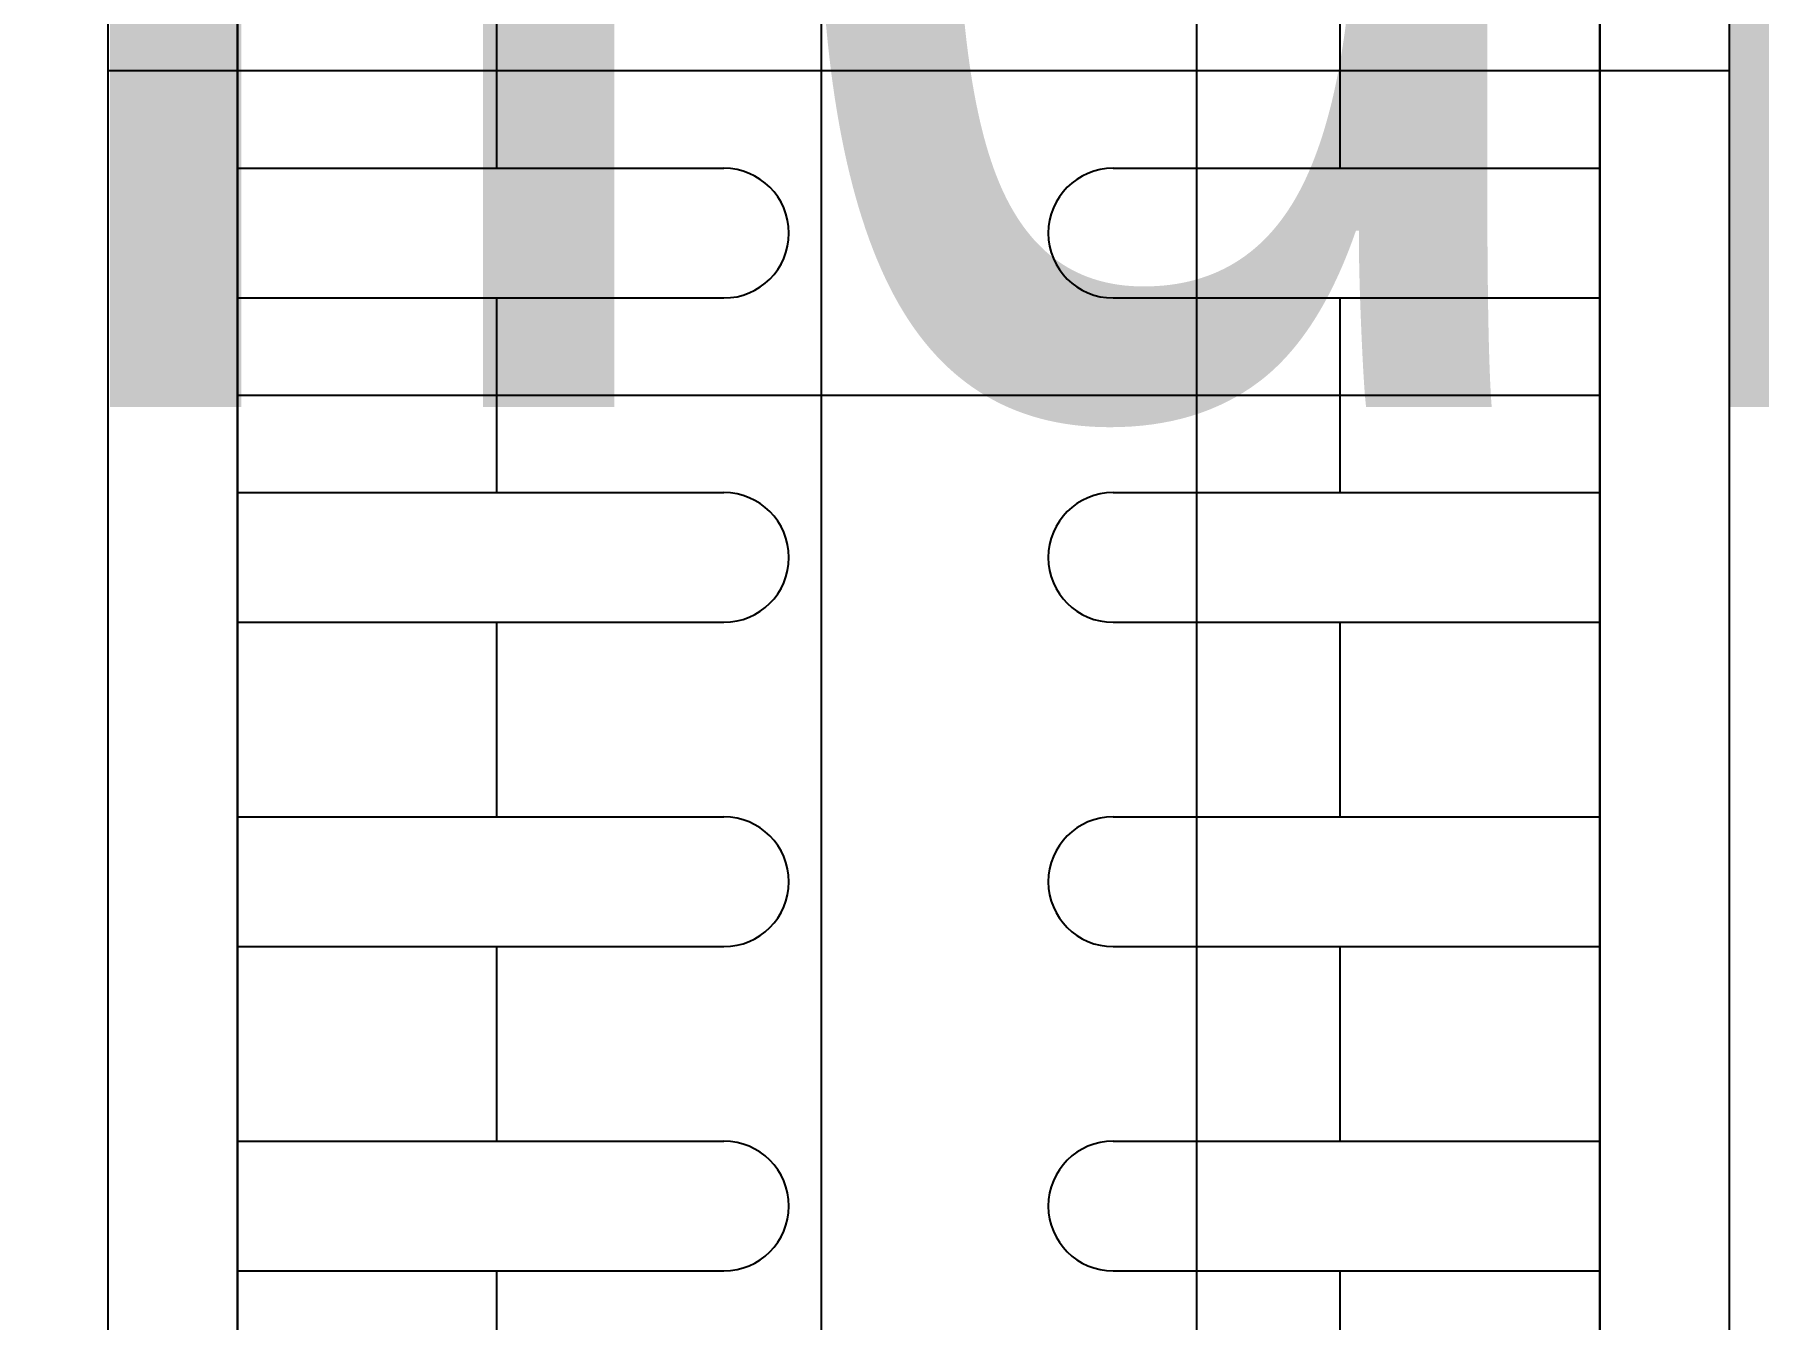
# Model space of a CAD drawing. Header units: inches. Extents: x 21 to 38546, y 13 to 15001.
# Drawn here: x 5545.92 to 5559.21, y 2329.6 to 2339.5 of the extents above; entities that cross this region are included whole.
import ezdxf

# ---------------------------------------------------------------- set-up
doc = ezdxf.new("R2010")
doc.units = ezdxf.units.IN
doc.header["$MEASUREMENT"] = 0
for name, color, linetype in [('pex_boru_dönüş', 5, 'Continuous'), ('pex_boru_gidiş', 1, 'Continuous'), ('RAST-IST-RADYATÖR-DİNAMİK BLOK', 83, 'Continuous')]:
    doc.layers.add(name, color=color, linetype=linetype)
doc.layers.add('Z_MİM_-KM-TEXT', color=8, linetype='Continuous', lineweight=25)
doc.styles.add('S1', font='arial.ttf', dxfattribs={"width": 0.75, "height": 11})

# ---------------------------------------------------------------- blocks, each defined once
blk = doc.blocks.new('IS_RADYATOR-PLAN-60')
at = {"layer": 'RAST-IST-RADYATÖR-DİNAMİK BLOK', "color": 7}
for p, q in [((50.75, 11.5), (50.75, 7.75)), ((51.75, 11.5), (51.75, 7.75)), ((53.25, 11.5), (53.25, 7.75)), ((54.25, 11.5), (54.25, 7.75)), ((55.75, 11.5), (55.75, 7.75)), ((56.75, 11.5), (56.75, 7.75)), ((50, 9.5), (50.75, 9.5)), ((51.75, 9.5), (52.5, 9.5)), ((52.5, 9.5), (53.25, 9.5)), ((54.25, 9.5), (55, 9.5)), ((55, 9.5), (55.75, 9.5)), ((56.75, 9.5), (57.5, 9.5)), ((50.75, 4.75), (50.75, 1)), ((51.75, 4.75), (51.75, 1)), ((53.25, 4.75), (53.25, 1)), ((54.25, 4.75), (54.25, 1)), ((55.75, 4.75), (55.75, 1)), ((56.75, 4.75), (56.75, 1)), ((50, 3), (50.75, 3)), ((51.75, 3), (52.5, 3)), ((52.5, 3), (53.25, 3)), ((54.25, 3), (55, 3)), ((55, 3), (55.75, 3)), ((56.75, 3), (57.5, 3))]:
    blk.add_line(p, q, dxfattribs=at)
at = {"layer": 'RAST-IST-RADYATÖR-DİNAMİK BLOK'}
for points in [[(0, 0), (60, 0), (60, 12.5), (0, 12.5)], [(2.5, 11.5), (57.5, 11.5), (57.5, 1), (2.5, 1)]]:
    blk.add_lwpolyline(points, dxfattribs=at)
at = {"layer": 'RAST-IST-RADYATÖR-DİNAMİK BLOK', "color": 7}
for centre, start, end in [((51.25, 7.75), 180, 0), ((53.75, 7.75), 180, 0), ((56.25, 7.75), 180, 0), ((51.25, 4.75), 0, 180), ((53.75, 4.75), 0, 180), ((56.25, 4.75), 0, 180)]:
    blk.add_arc(centre, 0.5, start, end, dxfattribs=at)
blk = doc.blocks.new('IS_RADYATOR-PLAN-70')
at = {"layer": 'RAST-IST-RADYATÖR-DİNAMİK BLOK', "color": 7}
for p, q in [((50.75, 11.5), (50.75, 7.75)), ((51.75, 11.5), (51.75, 7.75)), ((53.25, 11.5), (53.25, 7.75)), ((54.25, 11.5), (54.25, 7.75)), ((55.75, 11.5), (55.75, 7.75)), ((56.75, 11.5), (56.75, 7.75)), ((58.25, 11.5), (58.25, 7.75)), ((59.25, 11.5), (59.25, 7.75)), ((50, 9.5), (50.75, 9.5)), ((51.75, 9.5), (52.5, 9.5)), ((52.5, 9.5), (53.25, 9.5)), ((54.25, 9.5), (55, 9.5)), ((55, 9.5), (55.75, 9.5)), ((56.75, 9.5), (57.5, 9.5)), ((57.5, 9.5), (58.25, 9.5)), ((59.25, 9.5), (60, 9.5)), ((60, 9.5), (60.75, 9.5)), ((50.75, 4.75), (50.75, 1)), ((51.75, 4.75), (51.75, 1)), ((53.25, 4.75), (53.25, 1)), ((54.25, 4.75), (54.25, 1)), ((55.75, 4.75), (55.75, 1)), ((56.75, 4.75), (56.75, 1)), ((58.25, 4.75), (58.25, 1)), ((59.25, 4.75), (59.25, 1)), ((50, 3), (50.75, 3)), ((51.75, 3), (52.5, 3)), ((52.5, 3), (53.25, 3)), ((54.25, 3), (55, 3)), ((55, 3), (55.75, 3)), ((56.75, 3), (57.5, 3)), ((57.5, 3), (58.25, 3)), ((59.25, 3), (60, 3)), ((60, 3), (60.75, 3))]:
    blk.add_line(p, q, dxfattribs=at)
at = {"layer": 'RAST-IST-RADYATÖR-DİNAMİK BLOK'}
for points in [[(0, 0), (70, 0), (70, 12.5), (0, 12.5)], [(2.5, 11.5), (67.5, 11.5), (67.5, 1), (2.5, 1)]]:
    blk.add_lwpolyline(points, dxfattribs=at)
at = {"layer": 'RAST-IST-RADYATÖR-DİNAMİK BLOK', "color": 7}
for centre, start, end in [((51.25, 7.75), 180, 0), ((53.75, 7.75), 180, 0), ((56.25, 7.75), 180, 0), ((58.75, 7.75), 180, 0), ((51.25, 4.75), 0, 180), ((53.75, 4.75), 0, 180), ((56.25, 4.75), 0, 180), ((58.75, 4.75), 0, 180)]:
    blk.add_arc(centre, 0.5, start, end, dxfattribs=at)
blk = doc.blocks.new('IS_RADYATOR-PLAN-80')
at = {"layer": 'RAST-IST-RADYATÖR-DİNAMİK BLOK', "color": 7}
for p, q in [((50.75, 11.5), (50.75, 7.75)), ((51.75, 11.5), (51.75, 7.75)), ((53.25, 11.5), (53.25, 7.75)), ((54.25, 11.5), (54.25, 7.75)), ((55.75, 11.5), (55.75, 7.75)), ((56.75, 11.5), (56.75, 7.75)), ((58.25, 11.5), (58.25, 7.75)), ((59.25, 11.5), (59.25, 7.75)), ((50, 9.5), (50.75, 9.5)), ((51.75, 9.5), (52.5, 9.5)), ((52.5, 9.5), (53.25, 9.5)), ((54.25, 9.5), (55, 9.5)), ((55, 9.5), (55.75, 9.5)), ((56.75, 9.5), (57.5, 9.5)), ((57.5, 9.5), (58.25, 9.5)), ((59.25, 9.5), (60, 9.5)), ((60, 9.5), (60.75, 9.5)), ((50.75, 4.75), (50.75, 1)), ((51.75, 4.75), (51.75, 1)), ((53.25, 4.75), (53.25, 1)), ((54.25, 4.75), (54.25, 1)), ((55.75, 4.75), (55.75, 1)), ((56.75, 4.75), (56.75, 1)), ((58.25, 4.75), (58.25, 1)), ((59.25, 4.75), (59.25, 1)), ((50, 3), (50.75, 3)), ((51.75, 3), (52.5, 3)), ((52.5, 3), (53.25, 3)), ((54.25, 3), (55, 3)), ((55, 3), (55.75, 3)), ((56.75, 3), (57.5, 3)), ((57.5, 3), (58.25, 3)), ((59.25, 3), (60, 3)), ((60, 3), (60.75, 3))]:
    blk.add_line(p, q, dxfattribs=at)
at = {"layer": 'RAST-IST-RADYATÖR-DİNAMİK BLOK'}
for points in [[(0, 0), (80, 0), (80, 12.5), (0, 12.5)], [(2.5, 11.5), (77.5, 11.5), (77.5, 1), (2.5, 1)]]:
    blk.add_lwpolyline(points, dxfattribs=at)
at = {"layer": 'RAST-IST-RADYATÖR-DİNAMİK BLOK', "color": 7}
for centre, start, end in [((51.25, 7.75), 180, 0), ((53.75, 7.75), 180, 0), ((56.25, 7.75), 180, 0), ((58.75, 7.75), 180, 0), ((51.25, 4.75), 0, 180), ((53.75, 4.75), 0, 180), ((56.25, 4.75), 0, 180), ((58.75, 4.75), 0, 180)]:
    blk.add_arc(centre, 0.5, start, end, dxfattribs=at)
blk = doc.blocks.new('IS_RADYATOR-PLAN-90')
at = {"layer": 'RAST-IST-RADYATÖR-DİNAMİK BLOK', "color": 7}
for p, q in [((50.75, 11.5), (50.75, 7.75)), ((51.75, 11.5), (51.75, 7.75)), ((53.25, 11.5), (53.25, 7.75)), ((54.25, 11.5), (54.25, 7.75)), ((55.75, 11.5), (55.75, 7.75)), ((56.75, 11.5), (56.75, 7.75)), ((58.25, 11.5), (58.25, 7.75)), ((59.25, 11.5), (59.25, 7.75)), ((50, 9.5), (50.75, 9.5)), ((51.75, 9.5), (52.5, 9.5)), ((52.5, 9.5), (53.25, 9.5)), ((54.25, 9.5), (55, 9.5)), ((55, 9.5), (55.75, 9.5)), ((56.75, 9.5), (57.5, 9.5)), ((57.5, 9.5), (58.25, 9.5)), ((59.25, 9.5), (60, 9.5)), ((60, 9.5), (60.75, 9.5)), ((50.75, 4.75), (50.75, 1)), ((51.75, 4.75), (51.75, 1)), ((53.25, 4.75), (53.25, 1)), ((54.25, 4.75), (54.25, 1)), ((55.75, 4.75), (55.75, 1)), ((56.75, 4.75), (56.75, 1)), ((58.25, 4.75), (58.25, 1)), ((59.25, 4.75), (59.25, 1)), ((50, 3), (50.75, 3)), ((51.75, 3), (52.5, 3)), ((52.5, 3), (53.25, 3)), ((54.25, 3), (55, 3)), ((55, 3), (55.75, 3)), ((56.75, 3), (57.5, 3)), ((57.5, 3), (58.25, 3)), ((59.25, 3), (60, 3)), ((60, 3), (60.75, 3))]:
    blk.add_line(p, q, dxfattribs=at)
at = {"layer": 'RAST-IST-RADYATÖR-DİNAMİK BLOK'}
for points in [[(0, 0), (90, 0), (90, 12.5), (0, 12.5)], [(2.5, 11.5), (87.5, 11.5), (87.5, 1), (2.5, 1)]]:
    blk.add_lwpolyline(points, dxfattribs=at)
at = {"layer": 'RAST-IST-RADYATÖR-DİNAMİK BLOK', "color": 7}
for centre, start, end in [((51.25, 7.75), 180, 0), ((53.75, 7.75), 180, 0), ((56.25, 7.75), 180, 0), ((58.75, 7.75), 180, 0), ((51.25, 4.75), 0, 180), ((53.75, 4.75), 0, 180), ((56.25, 4.75), 0, 180), ((58.75, 4.75), 0, 180)]:
    blk.add_arc(centre, 0.5, start, end, dxfattribs=at)
blk = doc.blocks.new('IS_RADYATOR-PLAN-100')
at = {"layer": 'RAST-IST-RADYATÖR-DİNAMİK BLOK', "color": 7}
for p, q in [((50.75, 11.5), (50.75, 7.75)), ((51.75, 11.5), (51.75, 7.75)), ((53.25, 11.5), (53.25, 7.75)), ((54.25, 11.5), (54.25, 7.75)), ((55.75, 11.5), (55.75, 7.75)), ((56.75, 11.5), (56.75, 7.75)), ((58.25, 11.5), (58.25, 7.75)), ((59.25, 11.5), (59.25, 7.75)), ((50, 9.5), (50.75, 9.5)), ((51.75, 9.5), (52.5, 9.5)), ((52.5, 9.5), (53.25, 9.5)), ((54.25, 9.5), (55, 9.5)), ((55, 9.5), (55.75, 9.5)), ((56.75, 9.5), (57.5, 9.5)), ((57.5, 9.5), (58.25, 9.5)), ((59.25, 9.5), (60, 9.5)), ((60, 9.5), (60.75, 9.5)), ((50.75, 4.75), (50.75, 1)), ((51.75, 4.75), (51.75, 1)), ((53.25, 4.75), (53.25, 1)), ((54.25, 4.75), (54.25, 1)), ((55.75, 4.75), (55.75, 1)), ((56.75, 4.75), (56.75, 1)), ((58.25, 4.75), (58.25, 1)), ((59.25, 4.75), (59.25, 1)), ((50, 3), (50.75, 3)), ((51.75, 3), (52.5, 3)), ((52.5, 3), (53.25, 3)), ((54.25, 3), (55, 3)), ((55, 3), (55.75, 3)), ((56.75, 3), (57.5, 3)), ((57.5, 3), (58.25, 3)), ((59.25, 3), (60, 3)), ((60, 3), (60.75, 3))]:
    blk.add_line(p, q, dxfattribs=at)
at = {"layer": 'RAST-IST-RADYATÖR-DİNAMİK BLOK'}
for points in [[(0, 0), (100, 0), (100, 12.5), (0, 12.5)], [(2.5, 11.5), (97.5, 11.5), (97.5, 1), (2.5, 1)]]:
    blk.add_lwpolyline(points, dxfattribs=at)
at = {"layer": 'RAST-IST-RADYATÖR-DİNAMİK BLOK', "color": 7}
for centre, start, end in [((51.25, 7.75), 180, 0), ((53.75, 7.75), 180, 0), ((56.25, 7.75), 180, 0), ((58.75, 7.75), 180, 0), ((51.25, 4.75), 0, 180), ((53.75, 4.75), 0, 180), ((56.25, 4.75), 0, 180), ((58.75, 4.75), 0, 180)]:
    blk.add_arc(centre, 0.5, start, end, dxfattribs=at)
blk = doc.blocks.new('IS_RADYATOR-PLAN-110')
at = {"layer": 'RAST-IST-RADYATÖR-DİNAMİK BLOK', "color": 7}
for p, q in [((50.75, 11.5), (50.75, 7.75)), ((51.75, 11.5), (51.75, 7.75)), ((53.25, 11.5), (53.25, 7.75)), ((54.25, 11.5), (54.25, 7.75)), ((55.75, 11.5), (55.75, 7.75)), ((56.75, 11.5), (56.75, 7.75)), ((58.25, 11.5), (58.25, 7.75)), ((59.25, 11.5), (59.25, 7.75)), ((50, 9.5), (50.75, 9.5)), ((51.75, 9.5), (52.5, 9.5)), ((52.5, 9.5), (53.25, 9.5)), ((54.25, 9.5), (55, 9.5)), ((55, 9.5), (55.75, 9.5)), ((56.75, 9.5), (57.5, 9.5)), ((57.5, 9.5), (58.25, 9.5)), ((59.25, 9.5), (60, 9.5)), ((60, 9.5), (60.75, 9.5)), ((50.75, 4.75), (50.75, 1)), ((51.75, 4.75), (51.75, 1)), ((53.25, 4.75), (53.25, 1)), ((54.25, 4.75), (54.25, 1)), ((55.75, 4.75), (55.75, 1)), ((56.75, 4.75), (56.75, 1)), ((58.25, 4.75), (58.25, 1)), ((59.25, 4.75), (59.25, 1)), ((50, 3), (50.75, 3)), ((51.75, 3), (52.5, 3)), ((52.5, 3), (53.25, 3)), ((54.25, 3), (55, 3)), ((55, 3), (55.75, 3)), ((56.75, 3), (57.5, 3)), ((57.5, 3), (58.25, 3)), ((59.25, 3), (60, 3)), ((60, 3), (60.75, 3))]:
    blk.add_line(p, q, dxfattribs=at)
at = {"layer": 'RAST-IST-RADYATÖR-DİNAMİK BLOK'}
for points in [[(0, 0), (110, 0), (110, 12.5), (0, 12.5)], [(2.5, 11.5), (107.5, 11.5), (107.5, 1), (2.5, 1)]]:
    blk.add_lwpolyline(points, dxfattribs=at)
at = {"layer": 'RAST-IST-RADYATÖR-DİNAMİK BLOK', "color": 7}
for centre, start, end in [((51.25, 7.75), 180, 0), ((53.75, 7.75), 180, 0), ((56.25, 7.75), 180, 0), ((58.75, 7.75), 180, 0), ((51.25, 4.75), 0, 180), ((53.75, 4.75), 0, 180), ((56.25, 4.75), 0, 180), ((58.75, 4.75), 0, 180)]:
    blk.add_arc(centre, 0.5, start, end, dxfattribs=at)
blk = doc.blocks.new('IS_RADYATOR-PLAN-120')
at = {"layer": 'RAST-IST-RADYATÖR-DİNAMİK BLOK', "color": 7}
for p, q in [((50.75, 11.5), (50.75, 7.75)), ((51.75, 11.5), (51.75, 7.75)), ((53.25, 11.5), (53.25, 7.75)), ((54.25, 11.5), (54.25, 7.75)), ((55.75, 11.5), (55.75, 7.75)), ((56.75, 11.5), (56.75, 7.75)), ((58.25, 11.5), (58.25, 7.75)), ((59.25, 11.5), (59.25, 7.75)), ((50, 9.5), (50.75, 9.5)), ((51.75, 9.5), (52.5, 9.5)), ((52.5, 9.5), (53.25, 9.5)), ((54.25, 9.5), (55, 9.5)), ((55, 9.5), (55.75, 9.5)), ((56.75, 9.5), (57.5, 9.5)), ((57.5, 9.5), (58.25, 9.5)), ((59.25, 9.5), (60, 9.5)), ((60, 9.5), (60.75, 9.5)), ((50.75, 4.75), (50.75, 1)), ((51.75, 4.75), (51.75, 1)), ((53.25, 4.75), (53.25, 1)), ((54.25, 4.75), (54.25, 1)), ((55.75, 4.75), (55.75, 1)), ((56.75, 4.75), (56.75, 1)), ((58.25, 4.75), (58.25, 1)), ((59.25, 4.75), (59.25, 1)), ((50, 3), (50.75, 3)), ((51.75, 3), (52.5, 3)), ((52.5, 3), (53.25, 3)), ((54.25, 3), (55, 3)), ((55, 3), (55.75, 3)), ((56.75, 3), (57.5, 3)), ((57.5, 3), (58.25, 3)), ((59.25, 3), (60, 3)), ((60, 3), (60.75, 3))]:
    blk.add_line(p, q, dxfattribs=at)
at = {"layer": 'RAST-IST-RADYATÖR-DİNAMİK BLOK'}
for points in [[(0, 0), (120, 0), (120, 12.5), (0, 12.5)], [(2.5, 11.5), (117.5, 11.5), (117.5, 1), (2.5, 1)]]:
    blk.add_lwpolyline(points, dxfattribs=at)
at = {"layer": 'RAST-IST-RADYATÖR-DİNAMİK BLOK', "color": 7}
for centre, start, end in [((51.25, 7.75), 180, 0), ((53.75, 7.75), 180, 0), ((56.25, 7.75), 180, 0), ((58.75, 7.75), 180, 0), ((51.25, 4.75), 0, 180), ((53.75, 4.75), 0, 180), ((56.25, 4.75), 0, 180), ((58.75, 4.75), 0, 180)]:
    blk.add_arc(centre, 0.5, start, end, dxfattribs=at)
blk = doc.blocks.new('IS_RADYATOR-PLAN-130')
at = {"layer": 'RAST-IST-RADYATÖR-DİNAMİK BLOK', "color": 7}
for p, q in [((50.75, 11.5), (50.75, 7.75)), ((51.75, 11.5), (51.75, 7.75)), ((53.25, 11.5), (53.25, 7.75)), ((54.25, 11.5), (54.25, 7.75)), ((55.75, 11.5), (55.75, 7.75)), ((56.75, 11.5), (56.75, 7.75)), ((58.25, 11.5), (58.25, 7.75)), ((59.25, 11.5), (59.25, 7.75)), ((50, 9.5), (50.75, 9.5)), ((51.75, 9.5), (52.5, 9.5)), ((52.5, 9.5), (53.25, 9.5)), ((54.25, 9.5), (55, 9.5)), ((55, 9.5), (55.75, 9.5)), ((56.75, 9.5), (57.5, 9.5)), ((57.5, 9.5), (58.25, 9.5)), ((59.25, 9.5), (60, 9.5)), ((60, 9.5), (60.75, 9.5)), ((50.75, 4.75), (50.75, 1)), ((51.75, 4.75), (51.75, 1)), ((53.25, 4.75), (53.25, 1)), ((54.25, 4.75), (54.25, 1)), ((55.75, 4.75), (55.75, 1)), ((56.75, 4.75), (56.75, 1)), ((58.25, 4.75), (58.25, 1)), ((59.25, 4.75), (59.25, 1)), ((50, 3), (50.75, 3)), ((51.75, 3), (52.5, 3)), ((52.5, 3), (53.25, 3)), ((54.25, 3), (55, 3)), ((55, 3), (55.75, 3)), ((56.75, 3), (57.5, 3)), ((57.5, 3), (58.25, 3)), ((59.25, 3), (60, 3)), ((60, 3), (60.75, 3))]:
    blk.add_line(p, q, dxfattribs=at)
at = {"layer": 'RAST-IST-RADYATÖR-DİNAMİK BLOK'}
for points in [[(0, 0), (130, 0), (130, 12.5), (0, 12.5)], [(2.5, 11.5), (127.5, 11.5), (127.5, 1), (2.5, 1)]]:
    blk.add_lwpolyline(points, dxfattribs=at)
at = {"layer": 'RAST-IST-RADYATÖR-DİNAMİK BLOK', "color": 7}
for centre, start, end in [((51.25, 7.75), 180, 0), ((53.75, 7.75), 180, 0), ((56.25, 7.75), 180, 0), ((58.75, 7.75), 180, 0), ((51.25, 4.75), 0, 180), ((53.75, 4.75), 0, 180), ((56.25, 4.75), 0, 180), ((58.75, 4.75), 0, 180)]:
    blk.add_arc(centre, 0.5, start, end, dxfattribs=at)
blk = doc.blocks.new('IS_RADYATOR-PLAN-140')
at = {"layer": 'RAST-IST-RADYATÖR-DİNAMİK BLOK', "color": 7}
for p, q in [((50.75, 11.5), (50.75, 7.75)), ((51.75, 11.5), (51.75, 7.75)), ((53.25, 11.5), (53.25, 7.75)), ((54.25, 11.5), (54.25, 7.75)), ((55.75, 11.5), (55.75, 7.75)), ((56.75, 11.5), (56.75, 7.75)), ((58.25, 11.5), (58.25, 7.75)), ((59.25, 11.5), (59.25, 7.75)), ((50, 9.5), (50.75, 9.5)), ((51.75, 9.5), (52.5, 9.5)), ((52.5, 9.5), (53.25, 9.5)), ((54.25, 9.5), (55, 9.5)), ((55, 9.5), (55.75, 9.5)), ((56.75, 9.5), (57.5, 9.5)), ((57.5, 9.5), (58.25, 9.5)), ((59.25, 9.5), (60, 9.5)), ((60, 9.5), (60.75, 9.5)), ((50.75, 4.75), (50.75, 1)), ((51.75, 4.75), (51.75, 1)), ((53.25, 4.75), (53.25, 1)), ((54.25, 4.75), (54.25, 1)), ((55.75, 4.75), (55.75, 1)), ((56.75, 4.75), (56.75, 1)), ((58.25, 4.75), (58.25, 1)), ((59.25, 4.75), (59.25, 1)), ((50, 3), (50.75, 3)), ((51.75, 3), (52.5, 3)), ((52.5, 3), (53.25, 3)), ((54.25, 3), (55, 3)), ((55, 3), (55.75, 3)), ((56.75, 3), (57.5, 3)), ((57.5, 3), (58.25, 3)), ((59.25, 3), (60, 3)), ((60, 3), (60.75, 3))]:
    blk.add_line(p, q, dxfattribs=at)
at = {"layer": 'RAST-IST-RADYATÖR-DİNAMİK BLOK'}
for points in [[(0, 0), (140, 0), (140, 12.5), (0, 12.5)], [(2.5, 11.5), (137.5, 11.5), (137.5, 1), (2.5, 1)]]:
    blk.add_lwpolyline(points, dxfattribs=at)
at = {"layer": 'RAST-IST-RADYATÖR-DİNAMİK BLOK', "color": 7}
for centre, start, end in [((51.25, 7.75), 180, 0), ((53.75, 7.75), 180, 0), ((56.25, 7.75), 180, 0), ((58.75, 7.75), 180, 0), ((51.25, 4.75), 0, 180), ((53.75, 4.75), 0, 180), ((56.25, 4.75), 0, 180), ((58.75, 4.75), 0, 180)]:
    blk.add_arc(centre, 0.5, start, end, dxfattribs=at)
blk = doc.blocks.new('IS_RADYATOR-PLAN-150')
at = {"layer": 'RAST-IST-RADYATÖR-DİNAMİK BLOK', "color": 7}
for p, q in [((50.75, 11.5), (50.75, 7.75)), ((51.75, 11.5), (51.75, 7.75)), ((53.25, 11.5), (53.25, 7.75)), ((54.25, 11.5), (54.25, 7.75)), ((55.75, 11.5), (55.75, 7.75)), ((56.75, 11.5), (56.75, 7.75)), ((58.25, 11.5), (58.25, 7.75)), ((59.25, 11.5), (59.25, 7.75)), ((50, 9.5), (50.75, 9.5)), ((51.75, 9.5), (52.5, 9.5)), ((52.5, 9.5), (53.25, 9.5)), ((54.25, 9.5), (55, 9.5)), ((55, 9.5), (55.75, 9.5)), ((56.75, 9.5), (57.5, 9.5)), ((57.5, 9.5), (58.25, 9.5)), ((59.25, 9.5), (60, 9.5)), ((60, 9.5), (60.75, 9.5)), ((50.75, 4.75), (50.75, 1)), ((51.75, 4.75), (51.75, 1)), ((53.25, 4.75), (53.25, 1)), ((54.25, 4.75), (54.25, 1)), ((55.75, 4.75), (55.75, 1)), ((56.75, 4.75), (56.75, 1)), ((58.25, 4.75), (58.25, 1)), ((59.25, 4.75), (59.25, 1)), ((50, 3), (50.75, 3)), ((51.75, 3), (52.5, 3)), ((52.5, 3), (53.25, 3)), ((54.25, 3), (55, 3)), ((55, 3), (55.75, 3)), ((56.75, 3), (57.5, 3)), ((57.5, 3), (58.25, 3)), ((59.25, 3), (60, 3)), ((60, 3), (60.75, 3))]:
    blk.add_line(p, q, dxfattribs=at)
at = {"layer": 'RAST-IST-RADYATÖR-DİNAMİK BLOK'}
for points in [[(-5, 0), (145, 0), (145, 12.5), (-5, 12.5)], [(-2.5, 11.5), (142.5, 11.5), (142.5, 1), (-2.5, 1)]]:
    blk.add_lwpolyline(points, dxfattribs=at)
at = {"layer": 'RAST-IST-RADYATÖR-DİNAMİK BLOK', "color": 7}
for centre, start, end in [((51.25, 7.75), 180, 0), ((53.75, 7.75), 180, 0), ((56.25, 7.75), 180, 0), ((58.75, 7.75), 180, 0), ((51.25, 4.75), 0, 180), ((53.75, 4.75), 0, 180), ((56.25, 4.75), 0, 180), ((58.75, 4.75), 0, 180)]:
    blk.add_arc(centre, 0.5, start, end, dxfattribs=at)
blk = doc.blocks.new('IS_RADYATOR-PLAN-160')
at = {"layer": 'RAST-IST-RADYATÖR-DİNAMİK BLOK', "color": 7}
for p, q in [((50.75, 11.5), (50.75, 7.75)), ((51.75, 11.5), (51.75, 7.75)), ((53.25, 11.5), (53.25, 7.75)), ((54.25, 11.5), (54.25, 7.75)), ((55.75, 11.5), (55.75, 7.75)), ((56.75, 11.5), (56.75, 7.75)), ((58.25, 11.5), (58.25, 7.75)), ((59.25, 11.5), (59.25, 7.75)), ((50, 9.5), (50.75, 9.5)), ((51.75, 9.5), (52.5, 9.5)), ((52.5, 9.5), (53.25, 9.5)), ((54.25, 9.5), (55, 9.5)), ((55, 9.5), (55.75, 9.5)), ((56.75, 9.5), (57.5, 9.5)), ((57.5, 9.5), (58.25, 9.5)), ((59.25, 9.5), (60, 9.5)), ((60, 9.5), (60.75, 9.5)), ((50.75, 4.75), (50.75, 1)), ((51.75, 4.75), (51.75, 1)), ((53.25, 4.75), (53.25, 1)), ((54.25, 4.75), (54.25, 1)), ((55.75, 4.75), (55.75, 1)), ((56.75, 4.75), (56.75, 1)), ((58.25, 4.75), (58.25, 1)), ((59.25, 4.75), (59.25, 1)), ((50, 3), (50.75, 3)), ((51.75, 3), (52.5, 3)), ((52.5, 3), (53.25, 3)), ((54.25, 3), (55, 3)), ((55, 3), (55.75, 3)), ((56.75, 3), (57.5, 3)), ((57.5, 3), (58.25, 3)), ((59.25, 3), (60, 3)), ((60, 3), (60.75, 3))]:
    blk.add_line(p, q, dxfattribs=at)
at = {"layer": 'RAST-IST-RADYATÖR-DİNAMİK BLOK'}
for points in [[(-5, 0), (155, 0), (155, 12.5), (-5, 12.5)], [(-2.5, 11.5), (152.5, 11.5), (152.5, 1), (-2.5, 1)]]:
    blk.add_lwpolyline(points, dxfattribs=at)
at = {"layer": 'RAST-IST-RADYATÖR-DİNAMİK BLOK', "color": 7}
for centre, start, end in [((51.25, 7.75), 180, 0), ((53.75, 7.75), 180, 0), ((56.25, 7.75), 180, 0), ((58.75, 7.75), 180, 0), ((51.25, 4.75), 0, 180), ((53.75, 4.75), 0, 180), ((56.25, 4.75), 0, 180), ((58.75, 4.75), 0, 180)]:
    blk.add_arc(centre, 0.5, start, end, dxfattribs=at)
blk = doc.blocks.new('IS_RADYATOR-PLAN-170')
at = {"layer": 'RAST-IST-RADYATÖR-DİNAMİK BLOK', "color": 7}
for p, q in [((50.75, 11.5), (50.75, 7.75)), ((51.75, 11.5), (51.75, 7.75)), ((53.25, 11.5), (53.25, 7.75)), ((54.25, 11.5), (54.25, 7.75)), ((55.75, 11.5), (55.75, 7.75)), ((56.75, 11.5), (56.75, 7.75)), ((58.25, 11.5), (58.25, 7.75)), ((59.25, 11.5), (59.25, 7.75)), ((50, 9.5), (50.75, 9.5)), ((51.75, 9.5), (52.5, 9.5)), ((52.5, 9.5), (53.25, 9.5)), ((54.25, 9.5), (55, 9.5)), ((55, 9.5), (55.75, 9.5)), ((56.75, 9.5), (57.5, 9.5)), ((57.5, 9.5), (58.25, 9.5)), ((59.25, 9.5), (60, 9.5)), ((60, 9.5), (60.75, 9.5)), ((50.75, 4.75), (50.75, 1)), ((51.75, 4.75), (51.75, 1)), ((53.25, 4.75), (53.25, 1)), ((54.25, 4.75), (54.25, 1)), ((55.75, 4.75), (55.75, 1)), ((56.75, 4.75), (56.75, 1)), ((58.25, 4.75), (58.25, 1)), ((59.25, 4.75), (59.25, 1)), ((50, 3), (50.75, 3)), ((51.75, 3), (52.5, 3)), ((52.5, 3), (53.25, 3)), ((54.25, 3), (55, 3)), ((55, 3), (55.75, 3)), ((56.75, 3), (57.5, 3)), ((57.5, 3), (58.25, 3)), ((59.25, 3), (60, 3)), ((60, 3), (60.75, 3))]:
    blk.add_line(p, q, dxfattribs=at)
at = {"layer": 'RAST-IST-RADYATÖR-DİNAMİK BLOK'}
for points in [[(-5, 0), (165, 0), (165, 12.5), (-5, 12.5)], [(-2.5, 11.5), (162.5, 11.5), (162.5, 1), (-2.5, 1)]]:
    blk.add_lwpolyline(points, dxfattribs=at)
at = {"layer": 'RAST-IST-RADYATÖR-DİNAMİK BLOK', "color": 7}
for centre, start, end in [((51.25, 7.75), 180, 0), ((53.75, 7.75), 180, 0), ((56.25, 7.75), 180, 0), ((58.75, 7.75), 180, 0), ((51.25, 4.75), 0, 180), ((53.75, 4.75), 0, 180), ((56.25, 4.75), 0, 180), ((58.75, 4.75), 0, 180)]:
    blk.add_arc(centre, 0.5, start, end, dxfattribs=at)
blk = doc.blocks.new('IS_RADYATOR-PLAN-180')
at = {"layer": 'RAST-IST-RADYATÖR-DİNAMİK BLOK', "color": 7}
for p, q in [((50.75, 11.5), (50.75, 7.75)), ((51.75, 11.5), (51.75, 7.75)), ((53.25, 11.5), (53.25, 7.75)), ((54.25, 11.5), (54.25, 7.75)), ((55.75, 11.5), (55.75, 7.75)), ((56.75, 11.5), (56.75, 7.75)), ((58.25, 11.5), (58.25, 7.75)), ((59.25, 11.5), (59.25, 7.75)), ((50, 9.5), (50.75, 9.5)), ((51.75, 9.5), (52.5, 9.5)), ((52.5, 9.5), (53.25, 9.5)), ((54.25, 9.5), (55, 9.5)), ((55, 9.5), (55.75, 9.5)), ((56.75, 9.5), (57.5, 9.5)), ((57.5, 9.5), (58.25, 9.5)), ((59.25, 9.5), (60, 9.5)), ((60, 9.5), (60.75, 9.5)), ((50.75, 4.75), (50.75, 1)), ((51.75, 4.75), (51.75, 1)), ((53.25, 4.75), (53.25, 1)), ((54.25, 4.75), (54.25, 1)), ((55.75, 4.75), (55.75, 1)), ((56.75, 4.75), (56.75, 1)), ((58.25, 4.75), (58.25, 1)), ((59.25, 4.75), (59.25, 1)), ((50, 3), (50.75, 3)), ((51.75, 3), (52.5, 3)), ((52.5, 3), (53.25, 3)), ((54.25, 3), (55, 3)), ((55, 3), (55.75, 3)), ((56.75, 3), (57.5, 3)), ((57.5, 3), (58.25, 3)), ((59.25, 3), (60, 3)), ((60, 3), (60.75, 3))]:
    blk.add_line(p, q, dxfattribs=at)
at = {"layer": 'RAST-IST-RADYATÖR-DİNAMİK BLOK'}
for points in [[(-5, 0), (175, 0), (175, 12.5), (-5, 12.5)], [(-2.5, 11.5), (172.5, 11.5), (172.5, 1), (-2.5, 1)]]:
    blk.add_lwpolyline(points, dxfattribs=at)
at = {"layer": 'RAST-IST-RADYATÖR-DİNAMİK BLOK', "color": 7}
for centre, start, end in [((51.25, 7.75), 180, 0), ((53.75, 7.75), 180, 0), ((56.25, 7.75), 180, 0), ((58.75, 7.75), 180, 0), ((51.25, 4.75), 0, 180), ((53.75, 4.75), 0, 180), ((56.25, 4.75), 0, 180), ((58.75, 4.75), 0, 180)]:
    blk.add_arc(centre, 0.5, start, end, dxfattribs=at)
blk = doc.blocks.new('IS_RADYATOR-PLAN-190')
at = {"layer": 'RAST-IST-RADYATÖR-DİNAMİK BLOK', "color": 7}
for p, q in [((50.75, 11.5), (50.75, 7.75)), ((51.75, 11.5), (51.75, 7.75)), ((53.25, 11.5), (53.25, 7.75)), ((54.25, 11.5), (54.25, 7.75)), ((55.75, 11.5), (55.75, 7.75)), ((56.75, 11.5), (56.75, 7.75)), ((58.25, 11.5), (58.25, 7.75)), ((59.25, 11.5), (59.25, 7.75)), ((50, 9.5), (50.75, 9.5)), ((51.75, 9.5), (52.5, 9.5)), ((52.5, 9.5), (53.25, 9.5)), ((54.25, 9.5), (55, 9.5)), ((55, 9.5), (55.75, 9.5)), ((56.75, 9.5), (57.5, 9.5)), ((57.5, 9.5), (58.25, 9.5)), ((59.25, 9.5), (60, 9.5)), ((60, 9.5), (60.75, 9.5)), ((50.75, 4.75), (50.75, 1)), ((51.75, 4.75), (51.75, 1)), ((53.25, 4.75), (53.25, 1)), ((54.25, 4.75), (54.25, 1)), ((55.75, 4.75), (55.75, 1)), ((56.75, 4.75), (56.75, 1)), ((58.25, 4.75), (58.25, 1)), ((59.25, 4.75), (59.25, 1)), ((50, 3), (50.75, 3)), ((51.75, 3), (52.5, 3)), ((52.5, 3), (53.25, 3)), ((54.25, 3), (55, 3)), ((55, 3), (55.75, 3)), ((56.75, 3), (57.5, 3)), ((57.5, 3), (58.25, 3)), ((59.25, 3), (60, 3)), ((60, 3), (60.75, 3))]:
    blk.add_line(p, q, dxfattribs=at)
at = {"layer": 'RAST-IST-RADYATÖR-DİNAMİK BLOK'}
for points in [[(-5, 0), (185, 0), (185, 12.5), (-5, 12.5)], [(182.5, 11.5), (-2.5, 11.5), (-2.5, 1), (182.5, 1)]]:
    blk.add_lwpolyline(points, dxfattribs=at)
at = {"layer": 'RAST-IST-RADYATÖR-DİNAMİK BLOK', "color": 7}
for centre, start, end in [((51.25, 7.75), 180, 0), ((53.75, 7.75), 180, 0), ((56.25, 7.75), 180, 0), ((58.75, 7.75), 180, 0), ((51.25, 4.75), 0, 180), ((53.75, 4.75), 0, 180), ((56.25, 4.75), 0, 180), ((58.75, 4.75), 0, 180)]:
    blk.add_arc(centre, 0.5, start, end, dxfattribs=at)
blk = doc.blocks.new('IS_RADYATOR-PLAN-200')
at = {"layer": 'RAST-IST-RADYATÖR-DİNAMİK BLOK', "color": 7}
for p, q in [((55.75, 11.5), (55.75, 7.75)), ((56.75, 11.5), (56.75, 7.75)), ((58.25, 11.5), (58.25, 7.75)), ((59.25, 11.5), (59.25, 7.75)), ((60.75, 11.5), (60.75, 7.75)), ((61.75, 11.5), (61.75, 7.75)), ((63.25, 11.5), (63.25, 7.75)), ((64.25, 11.5), (64.25, 7.75)), ((55, 9.5), (55.75, 9.5)), ((56.75, 9.5), (57.5, 9.5)), ((57.5, 9.5), (58.25, 9.5)), ((59.25, 9.5), (60, 9.5)), ((60, 9.5), (60.75, 9.5)), ((61.75, 9.5), (62.5, 9.5)), ((62.5, 9.5), (63.25, 9.5)), ((64.25, 9.5), (65, 9.5)), ((65, 9.5), (65.75, 9.5)), ((55.75, 4.75), (55.75, 1)), ((56.75, 4.75), (56.75, 1)), ((58.25, 4.75), (58.25, 1)), ((59.25, 4.75), (59.25, 1)), ((60.75, 4.75), (60.75, 1)), ((61.75, 4.75), (61.75, 1)), ((63.25, 4.75), (63.25, 1)), ((64.25, 4.75), (64.25, 1)), ((55, 3), (55.75, 3)), ((56.75, 3), (57.5, 3)), ((57.5, 3), (58.25, 3)), ((59.25, 3), (60, 3)), ((60, 3), (60.75, 3)), ((61.75, 3), (62.5, 3)), ((62.5, 3), (63.25, 3)), ((64.25, 3), (65, 3)), ((65, 3), (65.75, 3))]:
    blk.add_line(p, q, dxfattribs=at)
at = {"layer": 'RAST-IST-RADYATÖR-DİNAMİK BLOK'}
for points in [[(0, 0), (200, 0), (200, 12.5), (0, 12.5)], [(2.5, 11.5), (197.5, 11.5), (197.5, 1), (2.5, 1)]]:
    blk.add_lwpolyline(points, dxfattribs=at)
at = {"layer": 'RAST-IST-RADYATÖR-DİNAMİK BLOK', "color": 7}
for centre, start, end in [((56.25, 7.75), 180, 0), ((58.75, 7.75), 180, 0), ((61.25, 7.75), 180, 0), ((63.75, 7.75), 180, 0), ((56.25, 4.75), 0, 180), ((58.75, 4.75), 0, 180), ((61.25, 4.75), 0, 180), ((63.75, 4.75), 0, 180)]:
    blk.add_arc(centre, 0.5, start, end, dxfattribs=at)
blk = doc.blocks.new('IS_U4736')
for name, p in [('IS_RADYATOR-PLAN-60', (0, 0)), ('IS_RADYATOR-PLAN-70', (0, 0)), ('IS_RADYATOR-PLAN-80', (0, 0)), ('IS_RADYATOR-PLAN-90', (0, 0)), ('IS_RADYATOR-PLAN-100', (0, 0)), ('IS_RADYATOR-PLAN-110', (0, 0)), ('IS_RADYATOR-PLAN-120', (0, 0)), ('IS_RADYATOR-PLAN-130', (0, 0)), ('IS_RADYATOR-PLAN-140', (0, 0)), ('IS_RADYATOR-PLAN-150', (0, 0)), ('IS_RADYATOR-PLAN-160', (0, 0)), ('IS_RADYATOR-PLAN-170', (0, 0)), ('IS_RADYATOR-PLAN-180', (0, 0)), ('IS_RADYATOR-PLAN-190', (0, 0)), ('IS_RADYATOR-PLAN-200', (-5, 0))]:
    blk.add_blockref(name, p)

msp = doc.modelspace()

# ---------------------------------------------------------------- linework, layer by layer
at = {"layer": 'pex_boru_dönüş'}
msp.add_lwpolyline([(6225.784, 1876.331), (6225.784, 1818.231), (5559.884, 1818.231), (5559.884, 2550.264), (5551.987, 2550.264), (5551.987, 2271.22)], dxfattribs=at)
at = {"layer": 'pex_boru_gidiş'}
msp.add_lwpolyline([(6230.784, 1869.331), (6230.784, 1813.231), (5554.884, 1813.231), (5554.884, 2550.264), (5551.987, 2550.264), (5551.987, 2276.22)], dxfattribs=at)

# ---------------------------------------------------------------- block references
at = {"layer": 'RAST-IST-RADYATÖR-DİNAMİK BLOK', "rotation": 90}
msp.add_blockref('IS_U4736', (5558.988, 2279.22), dxfattribs=at)

# ---------------------------------------------------------------- texts
at = {"layer": 'Z_MİM_-KM-TEXT', "color": 7, "ltscale": 0.2, "insert": (5450.118, 2365.967), "char_height": 11, "attachment_point": 1, "style": 'S1'}
msp.add_mtext_dynamic_manual_height_columns('\\pxqc;DOLAP \\P(Tefriş amaçlıdır)', width=150.23841, gutter_width=12.5, heights=[0], dxfattribs=at)

doc.saveas('drawing.dxf')
